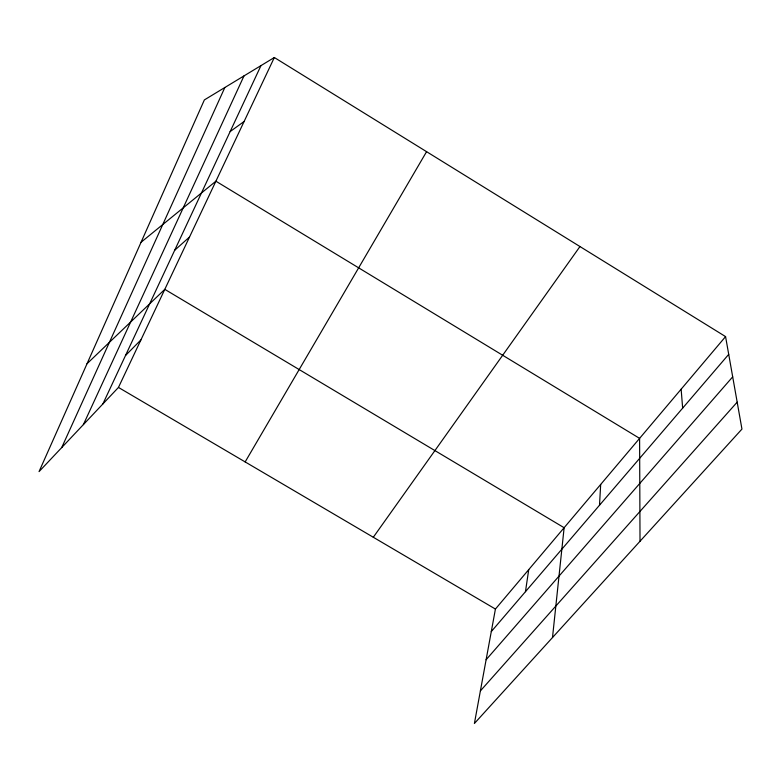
<?xml version="1.0" encoding="UTF-8"?>
<svg xmlns="http://www.w3.org/2000/svg" width="781" height="781" viewBox="0 0 781 781"><rect width="100%" height="100%" fill="white"/><g stroke="black" fill="none" stroke-linecap="round" stroke-linejoin="round"><path stroke-width="1.17" d="M599.505 505.229L600.677 484.454M552.499 637.55L564.126 527.722L164.801 289.351L87.033 363.721M525.457 591.686L528.727 569.632M725.569 336.601L495.427 609.053L474.399 723.489L741.95 429.091L725.569 336.601L274.336 57.511L204.368 99.919L39.05 471.607L118.458 387.435L274.336 57.511M61.728 447.572L224.84 87.511M83.372 424.63L244.004 75.894M102.867 403.962L260.971 65.614M245.156 461.922L426.582 151.67M373.298 537.26L579.961 246.542M491.278 631.595L728.712 354.359M486.114 659.74L732.695 376.842M480.383 690.902L737.176 402.147M125.507 355.521L140.902 339.93M174.69 250.262L189.519 237.024M141.078 242.237L215.898 181.202L639.6 438.366L640.02 541.253M230.141 131.579L244.102 121.494M118.458 387.435L495.427 609.053M681.139 389.192L682.653 408.141"/></g></svg>
